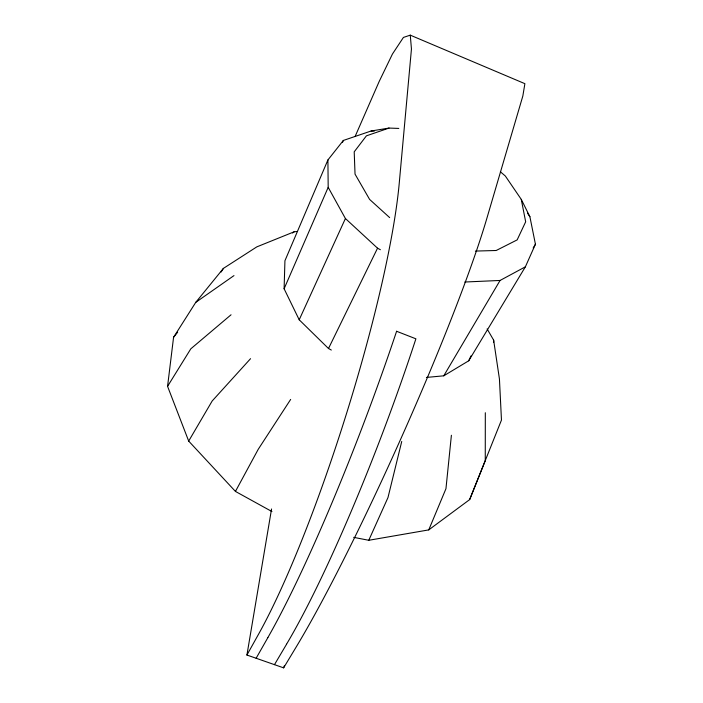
<?xml version="1.0" encoding="UTF-8"?>
<svg xmlns="http://www.w3.org/2000/svg" width="703" height="703" viewBox="0 0 703 703"><rect width="100%" height="100%" fill="white"/><g stroke="black" fill="none" stroke-linecap="round" stroke-linejoin="round"><path stroke-width="1.05" d="M485.316 412.731L485.263 460.685L469.648 499.605L428.751 529.895L368.776 540.282L353.688 537.356M331.315 350.05L328.494 348.512L299.206 319.795L284.109 288.766L284.935 260.743L327.906 159.968L343.345 140.451L371.07 131.013L389.031 128.069L398.803 128.429M451.396 435.262L445.957 488.699L428.751 529.895M271.947 511.556L235.443 491.423L188.685 441.08L167.569 386.342L173.571 337.291L195.759 302.352L223.422 268.379L256.788 246.885L294.285 231.753L297.483 231.472M355.094 136.505L379.189 81.46L392.45 54.026L403.425 37.426L410.271 35.15L524.886 83.675L522.839 95.995L486.722 218.809A286.279 25.747 -65.9 0 1 295.893 647.489L283.617 667.85L246.929 655.038L271.56 508.963M401.738 441.475L387.977 497.575L368.776 540.282M283.617 667.85L284.337 665.776M469.648 499.605L501.467 420.069L499.438 379.005L493.629 340.103L487.117 328.916M342.484 142.463L343.345 140.451M284.109 288.766L328.187 187.332L327.906 159.968M426.405 377.432L443.769 375.815L468.716 360.797L525.378 266.815L535.431 244.231L529.895 216.717L521.266 199.38L505.334 176.014L500.378 171.778M299.206 319.795L345.41 218.519L328.187 187.332M468.716 360.797L470.975 355.903M328.494 348.512L377.537 248.185L345.41 218.519M235.443 491.423L258.221 449.322L290.655 399.427M246.929 655.038L258.484 634.326A288.494 42.883 -72.6 0 0 399.242 183.228L411.448 48.999L410.271 35.15M256.129 658.254L267.861 637.63M188.685 441.08L212.174 400.991L250.54 358.679M443.769 375.815L500.07 280.453L525.378 266.815M274.469 664.66L286.569 644.212M533.173 247.992L535.431 244.231M167.569 386.342L190.812 348.82L231.041 314.786M221.129 272.017L223.422 268.379M173.571 337.291L177.639 332.247M195.759 302.352L233.976 275.602M292.492 232.992L294.285 231.753M389.031 128.069L366.412 135.837L354.207 151.83L355.033 174.124L369.602 199.406L389.664 217.605M464.788 282.017L500.07 280.453M475.386 251.076L496.195 250.496L517.153 239.899L525.668 221.805L521.266 199.38M371.07 131.013L374.295 131.127M396.58 331.271L415.895 338.811A287.193 36.275 -69.3 0 1 286.587 644.133M377.537 248.185L380.376 249.723M527.487 213.176L529.895 216.717M493.629 340.103L493.699 342.229M396.606 331.245A287.694 32.435 -69.2 0 1 267.887 637.551"/></g></svg>
